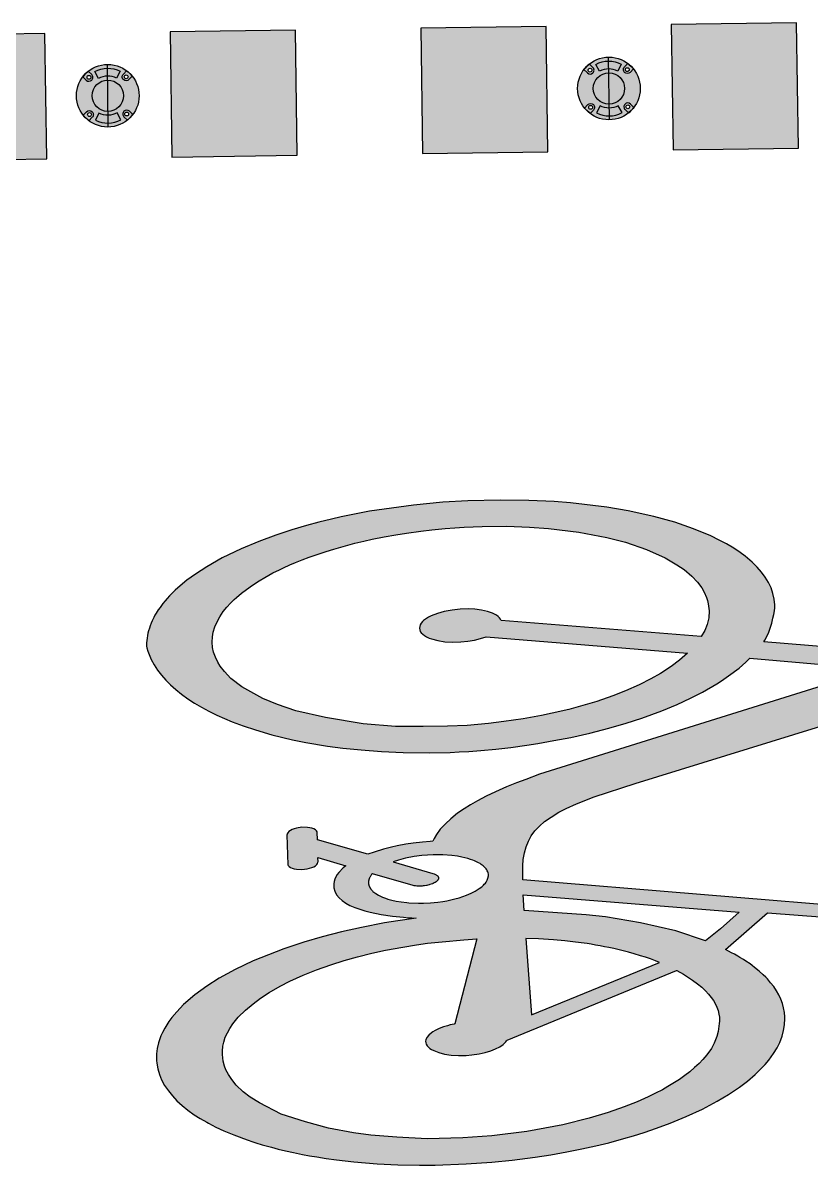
# Model space of a CAD drawing. Header units: metres. Extents: x 668617 to 675126, y 2286318 to 2293677.
# Drawn here: x 669421.438 to 669423.954, y 2287210.353 to 2287214 of the extents above; entities that cross this region are included whole.
import ezdxf

# ---------------------------------------------------------------- set-up
doc = ezdxf.new("R2010")
doc.units = ezdxf.units.M
doc.header["$MEASUREMENT"] = 0
for name, color, linetype in [('DMTG-B-CuadrosVerdes', 94, 'Continuous'), ('DMTG-M-VIALETON', 92, 'Continuous'), ('DMTG-SH-SOLO BUS BICI', 252, 'Continuous')]:
    doc.layers.add(name, color=color, linetype=linetype)

# ---------------------------------------------------------------- blocks, each defined once
blk = doc.blocks.new('*U135')
h = blk.add_hatch(color=256)
h.dxf.hatch_style = 1
h.paths.add_polyline_path([(0.011, 4.4169), (0.411, 4.4169), (0.411, 4.8169), (0.011, 4.8169)])
h = blk.add_hatch(color=256)
h.dxf.hatch_style = 1
h.paths.add_polyline_path([(0.811, 4.4169), (1.211, 4.4169), (1.211, 4.8169), (0.811, 4.8169)])
h = blk.add_hatch(color=256)
h.dxf.hatch_style = 1
h.paths.add_polyline_path([(0.811, 4.4169), (1.211, 4.4169), (1.211, 4.8169), (0.811, 4.8169)])
h = blk.add_hatch(color=256)
h.dxf.hatch_style = 1
h.paths.add_polyline_path([(1.611, 4.4169), (2.011, 4.4169), (2.011, 4.8169), (1.611, 4.8169)])
h = blk.add_hatch(color=256)
h.dxf.hatch_style = 1
h.paths.add_polyline_path([(1.611, 4.4169), (2.011, 4.4169), (2.011, 4.8169), (1.611, 4.8169)])
h = blk.add_hatch(color=256)
h.dxf.hatch_style = 1
h.paths.add_polyline_path([(2.411, 4.4169), (2.811, 4.4169), (2.811, 4.8169), (2.411, 4.8169)])
h = blk.add_hatch(color=256)
h.dxf.hatch_style = 1
h.paths.add_polyline_path([(2.411, 4.4169), (2.811, 4.4169), (2.811, 4.8169), (2.411, 4.8169)])
for points in [[(0.011, 4.4169), (0.411, 4.4169), (0.411, 4.8169), (0.011, 4.8169)], [(0.811, 4.4169), (1.211, 4.4169), (1.211, 4.8169), (0.811, 4.8169)], [(0.811, 4.4169), (1.211, 4.4169), (1.211, 4.8169), (0.811, 4.8169)], [(1.611, 4.4169), (2.011, 4.4169), (2.011, 4.8169), (1.611, 4.8169)], [(1.611, 4.4169), (2.011, 4.4169), (2.011, 4.8169), (1.611, 4.8169)], [(2.411, 4.4169), (2.811, 4.4169), (2.811, 4.8169), (2.411, 4.8169)], [(2.411, 4.4169), (2.811, 4.4169), (2.811, 4.8169), (2.411, 4.8169)]]:
    blk.add_lwpolyline(points, close=True)
blk = doc.blocks.new('*U227')
h = blk.add_hatch(color=252)
h.dxf.hatch_style = 1
h.paths.add_polyline_path([(1.0529, 5.4769), (1.0478, 5.5424), (1.0391, 5.6153), (1.0322, 5.6654), (1.0239, 5.7174), (1.0151, 5.7652), (1.0058, 5.8101), (0.9968, 5.851), (0.9844, 5.8993), (0.9757, 5.9306), (0.9656, 5.9646), (0.953, 6.0043), (0.9372, 6.0483), (0.9171, 6.0992), (0.894, 6.1518), (0.8696, 6.1995), (0.8488, 6.2353), (0.8261, 6.271), (0.8069, 6.2966), (0.786, 6.3219), (0.7709, 6.3383), (0.7545, 6.3541), (0.7409, 6.3657), (0.7205, 6.3815), (0.7019, 6.3932), (0.6849, 6.4021), (0.6656, 6.4098), (0.6477, 6.4149), (0.6292, 6.4182), (0.6088, 6.4196), (0.604, 6.4196), (0.5897, 6.4185), (0.5748, 6.4159), (0.5613, 6.4124), (0.5473, 6.4075), (0.5333, 6.4013), (0.5203, 6.3941), (0.5067, 6.3853), (0.4939, 6.3756), (0.482, 6.3656), (0.4765, 6.3603), (0.4683, 6.3526), (0.4566, 6.3398), (0.4442, 6.3251), (0.4386, 6.3179), (0.4332, 6.311), (0.4239, 6.2975), (0.4191, 6.2902), (0.412, 6.2792), (0.408, 6.2726), (0.4015, 6.2617), (0.3965, 6.2528), (0.3911, 6.2429), (0.386, 6.2333), (0.271, 6.3696), (0.3026, 6.7193), (0.3671, 6.7132), (0.396, 6.7394), (0.411, 6.7551), (0.4036, 6.8123), (0.3946, 6.8443), (0.389, 6.8577), (0.3847, 6.8656), (0.3792, 6.8735), (0.3739, 6.8789), (0.3693, 6.8822), (0.3645, 6.8844), (0.3601, 6.8853), (0.3521, 6.8849), (0.3467, 6.8829), (0.3395, 6.8784), (0.3134, 6.8696), (0.292, 6.8659), (0.2755, 6.867), (0.245, 6.8719), (0.1897, 6.8862), (0.1864, 6.8854), (0.1792, 6.882), (0.1728, 6.8765), (0.1672, 6.8695), (0.1628, 6.8618), (0.1586, 6.8524), (0.1553, 6.8422), (0.1504, 6.8211), (0.1478, 6.8), (0.146, 6.7545), (0.2015, 6.7306), (0.2642, 6.7231), (0.154, 5.5901), (0.1307, 5.5898), (0.1091, 5.5904), (0.0887, 5.5924), (0.0677, 5.5964), (0.0484, 5.6019), (0.0308, 5.6093), (0.014, 5.6189), (-0.0021, 5.631), (-0.0171, 5.6454), (-0.0312, 5.6623), (-0.0456, 5.6829), (-0.0604, 5.7085), (-0.0722, 5.7321), (-0.0864, 5.7645), (-0.1078, 5.8212), (-0.1486, 5.9536), (-0.471, 7.0579), (-0.4313, 7.4666), (-0.3462, 7.4674), (-0.3428, 7.471), (-0.3397, 7.4762), (-0.3367, 7.4818), (-0.3339, 7.488), (-0.3313, 7.4943), (-0.33, 7.4985), (-0.3282, 7.5046), (-0.3259, 7.5161), (-0.3247, 7.5328), (-0.3253, 7.5434), (-0.3269, 7.554), (-0.3284, 7.5607), (-0.3317, 7.5709), (-0.3349, 7.579), (-0.3378, 7.5848), (-0.3405, 7.5894), (-0.3443, 7.5955), (-0.3473, 7.5988), (-0.4259, 7.5981), (-0.4341, 7.5972), (-0.4431, 7.5955), (-0.4526, 7.592), (-0.4614, 7.5868), (-0.4694, 7.5791), (-0.4756, 7.5686), (-0.4777, 7.5622), (-0.5945, 6.3712), (-0.5996, 6.3745), (-0.6116, 6.381), (-0.625, 6.3869), (-0.6539, 6.397), (-0.669, 6.4011), (-0.6813, 6.4041), (-0.6928, 6.4064), (-0.7025, 6.4078), (-0.7051, 6.408), (-0.7118, 6.4078), (-0.7301, 6.4061), (-0.7483, 6.4022), (-0.7662, 6.3963), (-0.7834, 6.3884), (-0.8005, 6.3785), (-0.8172, 6.3665), (-0.8329, 6.3532), (-0.8492, 6.3374), (-0.8682, 6.3153), (-0.8804, 6.2999), (-0.8947, 6.2793), (-0.9088, 6.2567), (-0.9215, 6.2333), (-0.9355, 6.2067), (-0.9589, 6.1522), (-0.9803, 6.092), (-1.0001, 6.0253), (-1.0192, 5.9438), (-1.0322, 5.8761), (-1.0473, 5.7608), (-1.0524, 5.7083), (-1.0574, 5.6272), (-1.0598, 5.5361), (-1.0584, 5.4324), (-1.0554, 5.3527), (-1.048, 5.2587), (-1.0304, 5.1181), (-1.0143, 5.0282), (-1.0072, 4.9971), (-0.9977, 4.9564), (-0.9883, 4.9165), (-0.9745, 4.8692), (-0.9671, 4.8439), (-0.9588, 4.818), (-0.9394, 4.7634), (-0.917, 4.7071), (-0.8889, 4.6454), (-0.8615, 4.5961), (-0.838, 4.56), (-0.8195, 4.5324), (-0.7955, 4.5032), (-0.7877, 4.4947), (-0.7787, 4.4848), (-0.7699, 4.4763), (-0.7621, 4.4685), (-0.7543, 4.4618), (-0.7457, 4.4542), (-0.734, 4.4454), (-0.7257, 4.4393), (-0.7153, 4.4327), (-0.7089, 4.4286), (-0.7022, 4.425), (-0.6916, 4.4195), (-0.6838, 4.4162), (-0.675, 4.4125), (-0.6684, 4.41), (-0.6595, 4.4075), (-0.6519, 4.4051), (-0.6449, 4.4038), (-0.6367, 4.4021), (-0.6284, 4.4013), (-0.6213, 4.4006), (-0.6112, 4.4), (-0.6051, 4.4011), (-0.5949, 4.4041), (-0.5838, 4.4078), (-0.5675, 4.4146), (-0.551, 4.4233), (-0.5337, 4.4342), (-0.5174, 4.4463), (-0.5008, 4.4601), (-0.4859, 4.4748), (-0.4707, 4.4914), (-0.4556, 4.5095), (-0.4408, 4.5294), (-0.4264, 4.5509), (-0.4129, 4.5731), (-0.4002, 4.5956), (-0.3872, 4.6209), (-0.365, 4.6702), (-0.3516, 4.7046), (-0.3379, 4.7441), (-0.3214, 4.7961), (-0.305, 4.861), (-0.2958, 4.9037), (-0.2828, 4.9729), (-0.2752, 5.0222), (-0.2689, 5.08), (-0.2626, 5.1448), (-0.2592, 5.2139), (-0.2567, 5.297), (-0.2569, 5.3641), (-0.2579, 5.3932), (-0.259, 5.4236), (-0.2613, 5.4622), (-0.2653, 5.5101), (-0.2697, 5.5576), (-0.2765, 5.6095), (-0.2808, 5.6446), (-0.2892, 5.6952), (-0.2989, 5.7503), (-0.3114, 5.8113), (-0.3263, 5.8719), (-0.3415, 5.9272), (-0.3571, 5.9774), (-0.3796, 6.0419), (-0.3988, 6.0908), (-0.4179, 6.1341), (-0.437, 6.1727), (-0.4626, 6.2183), (-0.4719, 6.2336), (-0.4871, 6.2565), (-0.5116, 6.2903), (-0.5303, 6.312), (-0.5427, 6.3252), (-0.5013, 6.726), (-0.1825, 5.6484), (-0.167, 5.604), (-0.156, 5.5746), (-0.1437, 5.5426), (-0.1284, 5.5065), (-0.1149, 5.4769), (-0.1005, 5.4485), (-0.0883, 5.4266), (-0.0757, 5.406), (-0.062, 5.3847), (-0.045, 5.3627), (-0.0293, 5.3455), (-0.0124, 5.3289), (0.0049, 5.316), (0.0176, 5.3086), (0.0259, 5.3044), (0.0263, 5.2962), (0.028, 5.2719), (0.0316, 5.2415), (0.0342, 5.2177), (0.0391, 5.1901), (0.0427, 5.1718), (0.0486, 5.1464), (0.0576, 5.1162), (0.0644, 5.096), (0.0155, 4.9364), (-0.0088, 4.9362), (-0.0097, 4.936), (-0.0133, 4.9337), (-0.0165, 4.9301), (-0.0192, 4.9252), (-0.0215, 4.9193), (-0.0232, 4.9125), (-0.0245, 4.9048), (-0.025, 4.8872), (-0.0227, 4.8703), (-0.0207, 4.8629), (-0.0181, 4.856), (-0.0152, 4.8505), (-0.0119, 4.8453), (-0.0084, 4.842), (-0.0048, 4.8398), (-0.0028, 4.8394), (-0.0017, 4.8392), (0.0937, 4.8401), (0.0964, 4.8412), (0.0998, 4.8443), (0.1028, 4.8487), (0.1053, 4.8541), (0.1073, 4.8608), (0.1088, 4.868), (0.11, 4.8846), (0.1082, 4.9021), (0.1043, 4.9171), (0.1014, 4.9237), (0.0983, 4.929), (0.0949, 4.9329), (0.0912, 4.9357), (0.0874, 4.9368), (0.0864, 4.937), (0.0725, 4.9369), (0.1002, 5.0254), (0.1069, 5.0169), (0.1206, 5.003), (0.1279, 4.9975), (0.1347, 4.9933), (0.1417, 4.9901), (0.1496, 4.9877), (0.1573, 4.9863), (0.1608, 4.9862), (0.1632, 4.9861), (0.1694, 4.9865), (0.181, 4.9893), (0.1919, 4.9948), (0.2018, 5.0023), (0.2107, 5.012), (0.219, 5.0236), (0.2265, 5.0368), (0.2337, 5.0521), (0.2451, 5.0843), (0.2497, 5.1012), (0.2574, 5.1359), (0.2633, 5.1725), (0.2671, 5.2068), (0.2687, 5.223), (0.2696, 5.2333), (0.2705, 5.2473), (0.278, 5.1886), (0.2843, 5.146), (0.2977, 5.073), (0.3107, 5.0081), (0.3253, 4.9468), (0.3419, 4.8876), (0.3623, 4.8238), (0.399, 4.7256), (0.4255, 4.6677), (0.4528, 4.6159), (0.4775, 4.5762), (0.505, 4.5371), (0.5353, 4.5003), (0.5575, 4.4793), (0.5761, 4.4629), (0.5887, 4.4529), (0.6038, 4.4428), (0.609, 4.4396), (0.6227, 4.4321), (0.6342, 4.4269), (0.6404, 4.4241), (0.6559, 4.4188), (0.6736, 4.4143), (0.6908, 4.412), (0.6994, 4.4114), (0.707, 4.4114), (0.7127, 4.4116), (0.721, 4.4123), (0.7394, 4.4153), (0.7572, 4.4204), (0.7743, 4.4272), (0.7921, 4.4364), (0.8101, 4.4482), (0.826, 4.4608), (0.8415, 4.4751), (0.8568, 4.4911), (0.8723, 4.5097), (0.887, 4.5296), (0.899, 4.5478), (0.9149, 4.5743), (0.9274, 4.5979), (0.9401, 4.6236), (0.9535, 4.6545), (0.9603, 4.6717), (0.9657, 4.6855), (0.971, 4.7003), (0.9753, 4.712), (0.9794, 4.7243), (0.9861, 4.745), (0.9946, 4.774), (1.0007, 4.7958), (1.0067, 4.8189), (1.0127, 4.8447), (1.0189, 4.873), (1.0236, 4.8958), (1.028, 4.9187), (1.0329, 4.9482), (1.0381, 4.9816), (1.0453, 5.0365), (1.0524, 5.1112), (1.0569, 5.1766), (1.0589, 5.2463), (1.0599, 5.2965), (1.0575, 5.3952)])
h.paths.add_polyline_path([(0.6103, 5.3651), (0.6131, 5.3512), (0.6155, 5.342), (0.619, 5.3293), (0.624, 5.3153), (0.6299, 5.3026), (0.6341, 5.2956), (0.6373, 5.2903), (0.6444, 5.2819), (0.6522, 5.2757), (0.6599, 5.2725), (0.6641, 5.2717), (0.669, 5.2722), (0.6737, 5.2737), (0.6783, 5.2765), (0.6827, 5.2802), (0.6868, 5.2849), (0.6908, 5.2905), (0.6944, 5.2973), (0.7009, 5.313), (0.7058, 5.3314), (0.7093, 5.3528), (0.7111, 5.3755), (0.711, 5.4004), (0.7099, 5.4186), (0.7068, 5.4419), (0.7029, 5.461), (0.6978, 5.479), (0.692, 5.4945), (0.6853, 5.5079), (0.6781, 5.5188), (0.6701, 5.5272), (0.6647, 5.5312), (0.4503, 6.0766), (0.4625, 6.0976), (0.4817, 6.1266), (0.4936, 6.1418), (0.5054, 6.1558), (0.5169, 6.1674), (0.5275, 6.177), (0.5383, 6.1856), (0.5482, 6.1922), (0.5595, 6.1982), (0.5697, 6.2028), (0.5803, 6.2064), (0.5914, 6.2091), (0.602, 6.2106), (0.6139, 6.2107), (0.6218, 6.21), (0.639, 6.2073), (0.6476, 6.2054), (0.6635, 6.201), (0.6842, 6.1923), (0.7011, 6.1835), (0.7215, 6.1685), (0.7355, 6.1561), (0.7482, 6.1439), (0.7614, 6.129), (0.7743, 6.1138), (0.7859, 6.0977), (0.7984, 6.0801), (0.8111, 6.0591), (0.8206, 6.0429), (0.8305, 6.0249), (0.8411, 6.0032), (0.8525, 5.9789), (0.8678, 5.9444), (0.8835, 5.9018), (0.9003, 5.8513), (0.9175, 5.7901), (0.9372, 5.7055), (0.9565, 5.5901), (0.969, 5.4786), (0.9741, 5.3858), (0.9752, 5.2717), (0.9691, 5.1749), (0.961, 5.0924), (0.9526, 5.0371), (0.9371, 4.9575), (0.915, 4.884), (0.8895, 4.8071), (0.8524, 4.7381), (0.8338, 4.709), (0.8168, 4.6871), (0.7951, 4.665), (0.777, 4.6507), (0.7602, 4.6403), (0.7457, 4.6328), (0.7332, 4.6284), (0.7179, 4.6241), (0.6961, 4.6223), (0.6853, 4.6224), (0.6697, 4.6245), (0.6566, 4.6271), (0.6416, 4.6324), (0.6137, 4.647), (0.5988, 4.6572), (0.5781, 4.6746), (0.5554, 4.6982), (0.5356, 4.7227), (0.5181, 4.7468), (0.5002, 4.7747), (0.4808, 4.8103), (0.4655, 4.8409), (0.4472, 4.8838), (0.4308, 4.9268), (0.4157, 4.9724), (0.4026, 5.0158), (0.3912, 5.0585), (0.3805, 5.1045), (0.3718, 5.1478), (0.3623, 5.2035), (0.3555, 5.2469), (0.3512, 5.2826), (0.3472, 5.3294), (0.3416, 5.3985), (0.3395, 5.4398)], flags=16)
h.paths.add_polyline_path([(0.3404, 5.5969), (0.3424, 5.6367), (0.3465, 5.6844), (0.3504, 5.7208), (0.3536, 5.7464), (0.3575, 5.773), (0.3604, 5.792), (0.3626, 5.805), (0.3652, 5.8182), (0.3682, 5.8337), (0.3709, 5.8471), (0.3741, 5.8614), (0.3775, 5.8768), (0.3809, 5.8899), (0.3852, 5.9065), (0.3895, 5.9233), (0.3953, 5.9421), (0.4017, 5.9619), (0.4067, 5.9778), (0.4123, 5.9931), (0.4189, 6.0095), (0.4243, 6.0224), (0.5853, 5.6104)], flags=16)
h.paths.add_polyline_path([(0.2519, 5.5924), (0.2013, 5.5901), (0.2676, 6.2783), (0.3198, 6.2185), (0.3576, 6.17), (0.3234, 6.0761), (0.2961, 5.9632), (0.2753, 5.8518), (0.2683, 5.79)], flags=16)
h.paths.add_polyline_path([(0.2037, 5.3977), (0.2074, 5.3856), (0.2111, 5.3714), (0.2165, 5.3458), (0.2185, 5.3336), (0.2204, 5.3179), (0.2223, 5.294), (0.223, 5.2715), (0.2231, 5.2562), (0.2213, 5.2244), (0.2206, 5.2186), (0.2182, 5.2005), (0.2152, 5.1846), (0.2119, 5.1705), (0.2082, 5.1579), (0.2056, 5.1506), (0.2019, 5.1412), (0.199, 5.135), (0.1956, 5.1284), (0.1896, 5.1188), (0.1837, 5.1114), (0.1776, 5.1057), (0.1744, 5.1034), (0.1716, 5.1015), (0.165, 5.0986), (0.1586, 5.0972), (0.1509, 5.0972), (0.1436, 5.099), (0.1369, 5.1023), (0.1311, 5.1062), (0.1265, 5.1103), (0.1665, 5.2394), (0.1673, 5.2431), (0.1679, 5.2472), (0.1682, 5.2515), (0.1684, 5.2553), (0.1685, 5.2623), (0.1683, 5.2684), (0.1681, 5.2714), (0.1676, 5.276), (0.1667, 5.2815), (0.1658, 5.2866), (0.1649, 5.2902), (0.1642, 5.293), (0.1631, 5.2968), (0.1617, 5.3008), (0.1606, 5.3033), (0.1589, 5.3072), (0.1573, 5.31), (0.1553, 5.3131), (0.1532, 5.3156), (0.1517, 5.3172), (0.1502, 5.3184), (0.1494, 5.3189), (0.1486, 5.3194), (0.1479, 5.3198), (0.1474, 5.32), (0.1468, 5.3202), (0.1461, 5.3205), (0.1457, 5.3206), (0.1452, 5.3207), (0.1446, 5.3208), (0.1439, 5.3209), (0.1432, 5.3209), (0.1423, 5.3208), (0.1417, 5.3207), (0.1408, 5.3204), (0.1398, 5.3201), (0.1388, 5.3196), (0.1379, 5.3189), (0.137, 5.3183), (0.1362, 5.3174), (0.1351, 5.3162), (0.1341, 5.315), (0.1333, 5.3136), (0.1322, 5.3116), (0.1313, 5.3097), (0.1304, 5.3075), (0.129, 5.3032), (0.0897, 5.177), (0.0845, 5.1938), (0.079, 5.2162), (0.0741, 5.2444), (0.0713, 5.2682), (0.07, 5.2863), (0.0692, 5.3044), (0.07, 5.3362), (0.0725, 5.3647), (0.0751, 5.3828), (0.0778, 5.3965), (0.0828, 5.4151), (0.0856, 5.4238), (0.0886, 5.4313), (0.0905, 5.4363), (0.094, 5.4437), (0.0982, 5.4517), (0.1025, 5.458), (0.109, 5.4665), (0.1153, 5.472), (0.1214, 5.4761), (0.1282, 5.479), (0.1364, 5.4805), (0.1446, 5.4794), (0.1516, 5.4768), (0.1579, 5.4733), (0.1639, 5.4684), (0.1687, 5.4638), (0.1735, 5.4584), (0.1795, 5.4504), (0.1874, 5.4372), (0.1936, 5.4245), (0.1997, 5.4091)], flags=16)
h.paths.add_polyline_path([(-0.342, 5.4195), (-0.3403, 5.3572), (-0.3403, 5.2793), (-0.3427, 5.1904), (-0.3518, 5.0877), (-0.3743, 4.9675), (-0.3969, 4.8736), (-0.4185, 4.8153), (-0.4385, 4.7684), (-0.4764, 4.7024), (-0.5039, 4.6679), (-0.5259, 4.6473), (-0.5432, 4.6346), (-0.5562, 4.6266), (-0.5723, 4.6193), (-0.5879, 4.614), (-0.6029, 4.6111), (-0.6201, 4.61), (-0.6368, 4.6114), (-0.6517, 4.6139), (-0.6692, 4.6195), (-0.6845, 4.6263), (-0.7003, 4.6351), (-0.7172, 4.6465), (-0.7318, 4.6586), (-0.744, 4.6698), (-0.755, 4.6818), (-0.7619, 4.6895), (-0.7757, 4.7062), (-0.7871, 4.7217), (-0.8008, 4.7418), (-0.8139, 4.7628), (-0.8243, 4.7809), (-0.8311, 4.7936), (-0.8382, 4.8071), (-0.8482, 4.8284), (-0.8541, 4.8412), (-0.8631, 4.8613), (-0.8705, 4.8802), (-0.8789, 4.9012), (-0.8871, 4.9241), (-0.8955, 4.9495), (-0.9046, 4.9787), (-0.9116, 5.0026), (-0.9218, 5.0406), (-0.9289, 5.0699), (-0.9354, 5.0993), (-0.9408, 5.1256), (-0.9479, 5.1636), (-0.9541, 5.2015), (-0.9591, 5.236), (-0.9645, 5.2812), (-0.968, 5.3165), (-0.9715, 5.3594), (-0.9733, 5.39), (-0.9747, 5.4195), (-0.9764, 5.4774), (-0.9758, 5.5555), (-0.9723, 5.628), (-0.9667, 5.6895), (-0.9538, 5.7851), (-0.9354, 5.8743), (-0.9191, 5.9345), (-0.8952, 6.0004), (-0.8674, 6.0603), (-0.8443, 6.0972), (-0.8288, 6.1197), (-0.8074, 6.1439), (-0.7882, 6.1615), (-0.7699, 6.1751), (-0.7554, 6.183), (-0.7392, 6.1895), (-0.729, 6.1931), (-0.7184, 6.1953), (-0.6959, 6.1982), (-0.674, 6.1961), (-0.652, 6.1905), (-0.6331, 6.1828), (-0.6141, 6.1714), (-0.6749, 5.5338), (-0.6797, 5.5314), (-0.684, 5.5282), (-0.6879, 5.5241), (-0.6921, 5.5188), (-0.6993, 5.5059), (-0.7048, 5.4901), (-0.7095, 5.4714), (-0.7126, 5.4499), (-0.7141, 5.4281), (-0.7135, 5.4028), (-0.7112, 5.377), (-0.7067, 5.3522), (-0.7013, 5.3305), (-0.6936, 5.3104), (-0.6895, 5.302), (-0.6853, 5.2949), (-0.6811, 5.2888), (-0.6789, 5.286), (-0.6757, 5.2825), (-0.6709, 5.2782), (-0.6655, 5.2749), (-0.6603, 5.273), (-0.6549, 5.2723), (-0.6495, 5.2729), (-0.6446, 5.2747), (-0.6398, 5.2779), (-0.6352, 5.2823), (-0.6307, 5.288), (-0.6267, 5.2947), (-0.623, 5.3023), (-0.6198, 5.3106), (-0.6143, 5.3303), (-0.6105, 5.3527), (-0.6087, 5.3774), (-0.6089, 5.4036), (-0.6108, 5.4263), (-0.6139, 5.4471), (-0.6184, 5.4666), (-0.6239, 5.4844), (-0.5614, 6.1266), (-0.5397, 6.1009), (-0.5197, 6.0733), (-0.4987, 6.0398), (-0.4817, 6.0084), (-0.4637, 5.9703), (-0.4445, 5.9265), (-0.4294, 5.8856), (-0.4125, 5.8351), (-0.4002, 5.7901), (-0.3883, 5.7445), (-0.3768, 5.6919), (-0.3701, 5.658), (-0.3603, 5.5983), (-0.3527, 5.5373), (-0.3474, 5.4877)], flags=16)
for points in [[(0.154, 5.5901), (0.1307, 5.5898), (0.1091, 5.5904), (0.0887, 5.5924), (0.0677, 5.5964), (0.0484, 5.6019), (0.0308, 5.6093), (0.014, 5.6189), (-0.0021, 5.631), (-0.0171, 5.6454), (-0.0312, 5.6623), (-0.0456, 5.6829), (-0.0604, 5.7085), (-0.0722, 5.7321), (-0.0864, 5.7645), (-0.1078, 5.8212), (-0.1486, 5.9536), (-0.471, 7.0579)], [(-0.4777, 7.5622), (-0.5945, 6.3712), (-0.5996, 6.3745), (-0.6116, 6.381), (-0.625, 6.3869), (-0.6539, 6.397), (-0.669, 6.4011), (-0.6813, 6.4041), (-0.6928, 6.4064), (-0.7025, 6.4078), (-0.7051, 6.408), (-0.7118, 6.4078), (-0.7301, 6.4061), (-0.7483, 6.4022), (-0.7662, 6.3963), (-0.7834, 6.3884), (-0.8005, 6.3785), (-0.8172, 6.3665), (-0.8329, 6.3532), (-0.8492, 6.3374), (-0.8682, 6.3153), (-0.8804, 6.2999), (-0.8947, 6.2793), (-0.9088, 6.2567), (-0.9215, 6.2333), (-0.9355, 6.2067), (-0.9589, 6.1522), (-0.9803, 6.092), (-1.0001, 6.0253), (-1.0192, 5.9438), (-1.0322, 5.8761), (-1.0473, 5.7608), (-1.0524, 5.7083), (-1.0574, 5.6272), (-1.0598, 5.5361), (-1.0584, 5.4324), (-1.0554, 5.3527), (-1.048, 5.2587), (-1.0304, 5.1181), (-1.0143, 5.0282), (-1.0072, 4.9971), (-0.9977, 4.9564), (-0.9883, 4.9165), (-0.9745, 4.8692), (-0.9671, 4.8439), (-0.9588, 4.818), (-0.9394, 4.7634), (-0.917, 4.7071), (-0.8889, 4.6454), (-0.8615, 4.5961), (-0.838, 4.56), (-0.8195, 4.5324), (-0.7955, 4.5032), (-0.7877, 4.4947), (-0.7787, 4.4848), (-0.7699, 4.4763), (-0.7621, 4.4685), (-0.7543, 4.4618), (-0.7457, 4.4542), (-0.734, 4.4454), (-0.7257, 4.4393), (-0.7153, 4.4327), (-0.7089, 4.4286), (-0.7022, 4.425), (-0.6916, 4.4195), (-0.6838, 4.4162), (-0.675, 4.4125), (-0.6684, 4.41), (-0.6595, 4.4075), (-0.6519, 4.4051), (-0.6449, 4.4038), (-0.6367, 4.4021), (-0.6284, 4.4013), (-0.6213, 4.4006), (-0.6112, 4.4), (-0.6051, 4.4011), (-0.5949, 4.4041), (-0.5838, 4.4078), (-0.5675, 4.4146), (-0.551, 4.4233), (-0.5337, 4.4342), (-0.5174, 4.4463), (-0.5008, 4.4601), (-0.4859, 4.4748), (-0.4707, 4.4914), (-0.4556, 4.5095), (-0.4408, 4.5294), (-0.4264, 4.5509), (-0.4129, 4.5731), (-0.4002, 4.5956), (-0.3872, 4.6209), (-0.365, 4.6702), (-0.3516, 4.7046), (-0.3379, 4.7441), (-0.3214, 4.7961), (-0.305, 4.861), (-0.2958, 4.9037), (-0.2828, 4.9729), (-0.2752, 5.0222), (-0.2689, 5.08), (-0.2626, 5.1448), (-0.2592, 5.2139), (-0.2567, 5.297), (-0.2569, 5.3641), (-0.2579, 5.3932), (-0.259, 5.4236), (-0.2613, 5.4622), (-0.2653, 5.5101), (-0.2697, 5.5576), (-0.2765, 5.6095), (-0.2808, 5.6446), (-0.2892, 5.6952), (-0.2989, 5.7503), (-0.3114, 5.8113), (-0.3263, 5.8719), (-0.3415, 5.9272), (-0.3571, 5.9774), (-0.3796, 6.0419), (-0.3988, 6.0908), (-0.4179, 6.1341), (-0.437, 6.1727), (-0.4626, 6.2183), (-0.4719, 6.2336), (-0.4871, 6.2565), (-0.5116, 6.2903), (-0.5303, 6.312), (-0.5427, 6.3252), (-0.5013, 6.726), (-0.1825, 5.6484), (-0.167, 5.604), (-0.156, 5.5746), (-0.1437, 5.5426), (-0.1284, 5.5065), (-0.1149, 5.4769), (-0.1005, 5.4485), (-0.0883, 5.4266), (-0.0757, 5.406), (-0.062, 5.3847), (-0.045, 5.3627), (-0.0293, 5.3455), (-0.0124, 5.3289), (0.0049, 5.316), (0.0176, 5.3086), (0.0259, 5.3044), (0.0263, 5.2962), (0.028, 5.2719), (0.0316, 5.2415), (0.0342, 5.2177), (0.0391, 5.1901), (0.0427, 5.1718), (0.0486, 5.1464), (0.0576, 5.1162), (0.0644, 5.096), (0.0155, 4.9364), (-0.0088, 4.9362), (-0.0097, 4.936), (-0.0133, 4.9337), (-0.0165, 4.9301), (-0.0192, 4.9252), (-0.0215, 4.9193), (-0.0232, 4.9125), (-0.0245, 4.9048), (-0.025, 4.8872), (-0.0227, 4.8703), (-0.0207, 4.8629), (-0.0181, 4.856), (-0.0152, 4.8505), (-0.0119, 4.8453), (-0.0084, 4.842), (-0.0048, 4.8398), (-0.0028, 4.8394), (-0.0017, 4.8392), (0.0937, 4.8401), (0.0964, 4.8412), (0.0998, 4.8443), (0.1028, 4.8487), (0.1053, 4.8541), (0.1073, 4.8608), (0.1088, 4.868), (0.11, 4.8846), (0.1082, 4.9021), (0.1043, 4.9171), (0.1014, 4.9237), (0.0983, 4.929), (0.0949, 4.9329), (0.0912, 4.9357), (0.0874, 4.9368), (0.0864, 4.937), (0.0725, 4.9369), (0.1002, 5.0254), (0.1069, 5.0169), (0.1206, 5.003), (0.1279, 4.9975), (0.1347, 4.9933), (0.1417, 4.9901), (0.1496, 4.9877), (0.1573, 4.9863), (0.1608, 4.9862), (0.1632, 4.9861), (0.1694, 4.9865), (0.181, 4.9893), (0.1919, 4.9948), (0.2018, 5.0023), (0.2107, 5.012), (0.219, 5.0236), (0.2265, 5.0368), (0.2337, 5.0521), (0.2451, 5.0843), (0.2497, 5.1012), (0.2574, 5.1359), (0.2633, 5.1725), (0.2671, 5.2068), (0.2687, 5.223), (0.2696, 5.2333), (0.2705, 5.2473), (0.278, 5.1886), (0.2843, 5.146), (0.2977, 5.073), (0.3107, 5.0081), (0.3253, 4.9468), (0.3419, 4.8876), (0.3623, 4.8238), (0.399, 4.7256), (0.4255, 4.6677), (0.4528, 4.6159), (0.4775, 4.5762), (0.505, 4.5371), (0.5353, 4.5003), (0.5575, 4.4793), (0.5761, 4.4629), (0.5887, 4.4529), (0.6038, 4.4428), (0.609, 4.4396), (0.6227, 4.4321), (0.6342, 4.4269), (0.6404, 4.4241), (0.6559, 4.4188), (0.6736, 4.4143), (0.6908, 4.412), (0.6994, 4.4114), (0.707, 4.4114), (0.7127, 4.4116), (0.721, 4.4123), (0.7394, 4.4153), (0.7572, 4.4204), (0.7743, 4.4272), (0.7921, 4.4364), (0.8101, 4.4482), (0.826, 4.4608), (0.8415, 4.4751), (0.8568, 4.4911), (0.8723, 4.5097), (0.887, 4.5296), (0.899, 4.5478), (0.9117, 4.5688), (0.9149, 4.5742), (0.9274, 4.5979), (0.9401, 4.6236), (0.9535, 4.6545), (0.9603, 4.6717), (0.9657, 4.6855), (0.971, 4.7003), (0.9753, 4.712), (0.9794, 4.7243), (0.9861, 4.745), (0.9946, 4.774), (1.0007, 4.7958), (1.0067, 4.8189), (1.0127, 4.8447), (1.0189, 4.873), (1.0236, 4.8958), (1.028, 4.9187), (1.0329, 4.9482), (1.0381, 4.9816), (1.0453, 5.0365), (1.0524, 5.1112), (1.0569, 5.1766), (1.0589, 5.2463), (1.0599, 5.2965), (1.0575, 5.3952), (1.0529, 5.4769), (1.0478, 5.5424), (1.0391, 5.6153), (1.0322, 5.6654), (1.0239, 5.7174), (1.0151, 5.7652), (1.0058, 5.8101), (0.9968, 5.851), (0.9844, 5.8993), (0.9757, 5.9306), (0.9656, 5.9646), (0.953, 6.0043), (0.9372, 6.0483), (0.9171, 6.0992), (0.894, 6.1518), (0.8696, 6.1995), (0.8488, 6.2353), (0.8261, 6.271), (0.8069, 6.2966), (0.786, 6.3219), (0.7709, 6.3383), (0.7545, 6.3541), (0.7409, 6.3657), (0.7205, 6.3815), (0.7019, 6.3932), (0.6849, 6.4021), (0.6656, 6.4098), (0.6477, 6.4149), (0.6292, 6.4182), (0.6088, 6.4196), (0.604, 6.4196), (0.5897, 6.4185), (0.5748, 6.4159), (0.5613, 6.4124), (0.5473, 6.4075), (0.5333, 6.4013), (0.5203, 6.3941), (0.5067, 6.3853), (0.4939, 6.3756), (0.482, 6.3656), (0.4765, 6.3603), (0.4683, 6.3526), (0.4566, 6.3398), (0.4442, 6.3251), (0.4386, 6.3179), (0.4332, 6.311), (0.4239, 6.2975), (0.4191, 6.2902), (0.412, 6.2792), (0.408, 6.2726), (0.4015, 6.2617), (0.3965, 6.2528), (0.3911, 6.2429), (0.386, 6.2333), (0.271, 6.3696), (0.3026, 6.7193)], [(0.2642, 6.7231), (0.154, 5.5901)], [(0.2013, 5.5901), (0.2676, 6.2783), (0.3198, 6.2185), (0.3576, 6.17), (0.3234, 6.0761), (0.2961, 5.9632), (0.2753, 5.8518), (0.2683, 5.79), (0.2519, 5.5924), (0.2013, 5.5901)], [(0.3395, 5.4398), (0.6101, 5.3652), (0.6107, 5.3634), (0.6131, 5.3512), (0.6155, 5.342), (0.619, 5.3293), (0.624, 5.3153), (0.6299, 5.3026), (0.6341, 5.2956), (0.6373, 5.2903), (0.6444, 5.2819), (0.6522, 5.2757), (0.6599, 5.2725), (0.6641, 5.2717), (0.669, 5.2722), (0.6737, 5.2737), (0.6783, 5.2765), (0.6827, 5.2802), (0.6868, 5.2849), (0.6908, 5.2905), (0.6944, 5.2973), (0.7009, 5.313), (0.7058, 5.3314), (0.7093, 5.3528), (0.7111, 5.3755), (0.711, 5.4004), (0.7099, 5.4186), (0.7068, 5.4419), (0.7029, 5.461), (0.6978, 5.479), (0.692, 5.4945), (0.6853, 5.5079), (0.6781, 5.5188), (0.6701, 5.5272), (0.6662, 5.5301), (0.6643, 5.5322), (0.4506, 6.0757), (0.4506, 6.0771), (0.4625, 6.0976), (0.4817, 6.1266), (0.4936, 6.1418), (0.5054, 6.1558), (0.5169, 6.1674), (0.5275, 6.177), (0.5383, 6.1856), (0.5482, 6.1922), (0.5595, 6.1982), (0.5697, 6.2028), (0.5803, 6.2064), (0.5914, 6.2091), (0.602, 6.2106), (0.6139, 6.2107), (0.6218, 6.21), (0.639, 6.2073), (0.6476, 6.2054), (0.6635, 6.201), (0.6842, 6.1923), (0.7011, 6.1835), (0.7215, 6.1685), (0.7355, 6.1561), (0.7482, 6.1439), (0.7614, 6.129), (0.7743, 6.1138), (0.7859, 6.0977), (0.7984, 6.0801), (0.8111, 6.0591), (0.8206, 6.0429), (0.8305, 6.0249), (0.8411, 6.0032), (0.8525, 5.9789), (0.8678, 5.9444), (0.8835, 5.9018), (0.9003, 5.8513), (0.9175, 5.7901), (0.9372, 5.7055), (0.9565, 5.5901), (0.969, 5.4786), (0.9741, 5.3858), (0.9752, 5.2717), (0.9691, 5.1749), (0.961, 5.0924), (0.9526, 5.0371), (0.9371, 4.9575), (0.915, 4.884), (0.8895, 4.8071), (0.8524, 4.7381), (0.8338, 4.709), (0.8168, 4.6871), (0.7951, 4.665), (0.777, 4.6507), (0.7602, 4.6403), (0.7457, 4.6328), (0.7332, 4.6284), (0.7179, 4.6241), (0.6961, 4.6223), (0.6853, 4.6224), (0.6697, 4.6245), (0.6566, 4.6271), (0.6416, 4.6324), (0.6137, 4.647), (0.5988, 4.6572), (0.5781, 4.6746), (0.5554, 4.6982), (0.5356, 4.7227), (0.5181, 4.7468), (0.5002, 4.7747), (0.4808, 4.8103), (0.4655, 4.8409), (0.4472, 4.8838), (0.4308, 4.9268), (0.4157, 4.9724), (0.4026, 5.0158), (0.3912, 5.0585), (0.3805, 5.1045), (0.3718, 5.1478), (0.3623, 5.2035), (0.3555, 5.2469), (0.3512, 5.2826), (0.3472, 5.3294), (0.3416, 5.3985), (0.3395, 5.4398)], [(-0.6141, 6.1714), (-0.6749, 5.5338), (-0.6797, 5.5314), (-0.684, 5.5282), (-0.6879, 5.5241), (-0.6921, 5.5188), (-0.6993, 5.5059), (-0.7048, 5.4901), (-0.7095, 5.4714), (-0.7126, 5.4499), (-0.7141, 5.4281), (-0.7135, 5.4028), (-0.7112, 5.377), (-0.7067, 5.3522), (-0.7013, 5.3305), (-0.6936, 5.3104), (-0.6895, 5.302), (-0.6853, 5.2949), (-0.6811, 5.2888), (-0.6789, 5.286), (-0.6757, 5.2825), (-0.6709, 5.2782), (-0.6655, 5.2749), (-0.6603, 5.273), (-0.6549, 5.2723), (-0.6495, 5.2729), (-0.6446, 5.2747), (-0.6398, 5.2779), (-0.6352, 5.2823), (-0.6307, 5.288), (-0.6267, 5.2947), (-0.623, 5.3023), (-0.6198, 5.3106), (-0.6143, 5.3303), (-0.6105, 5.3527), (-0.6087, 5.3774), (-0.6089, 5.4036), (-0.6108, 5.4263), (-0.6139, 5.4471), (-0.6184, 5.4666), (-0.6239, 5.4844), (-0.5614, 6.1266), (-0.5397, 6.1009), (-0.5197, 6.0733), (-0.4987, 6.0398), (-0.4817, 6.0084), (-0.4637, 5.9703), (-0.4445, 5.9265), (-0.4294, 5.8856), (-0.4125, 5.8351), (-0.4002, 5.7901), (-0.3883, 5.7445), (-0.3768, 5.6919), (-0.3701, 5.658), (-0.3603, 5.5983), (-0.3527, 5.5373), (-0.3474, 5.4877), (-0.342, 5.4195), (-0.3403, 5.3572), (-0.3403, 5.2793), (-0.3427, 5.1904), (-0.3518, 5.0877), (-0.3743, 4.9675), (-0.3969, 4.8736), (-0.4185, 4.8153), (-0.4385, 4.7684), (-0.4764, 4.7024), (-0.5039, 4.6679), (-0.5259, 4.6473), (-0.5432, 4.6346), (-0.5562, 4.6266), (-0.5723, 4.6193), (-0.5879, 4.614), (-0.6029, 4.6111), (-0.6201, 4.61), (-0.6368, 4.6114), (-0.6517, 4.6139), (-0.6692, 4.6195), (-0.6845, 4.6263), (-0.7003, 4.6351), (-0.7172, 4.6465), (-0.7318, 4.6586), (-0.744, 4.6698), (-0.755, 4.6818), (-0.7619, 4.6895), (-0.7757, 4.7062), (-0.7871, 4.7217), (-0.8008, 4.7418), (-0.8139, 4.7628), (-0.8243, 4.7809), (-0.8311, 4.7936), (-0.8382, 4.8071), (-0.8482, 4.8284), (-0.8541, 4.8412), (-0.8631, 4.8613), (-0.8705, 4.8802), (-0.8789, 4.9012), (-0.8871, 4.9241), (-0.8955, 4.9495), (-0.9046, 4.9787), (-0.9116, 5.0026), (-0.9218, 5.0406), (-0.9289, 5.0699), (-0.9354, 5.0993), (-0.9408, 5.1256), (-0.9479, 5.1636), (-0.9541, 5.2015), (-0.9591, 5.236), (-0.9645, 5.2812), (-0.968, 5.3165), (-0.9715, 5.3594), (-0.9733, 5.39), (-0.9747, 5.4195), (-0.9764, 5.4774), (-0.9758, 5.5555), (-0.9723, 5.628), (-0.9667, 5.6895), (-0.9538, 5.7851), (-0.9354, 5.8743), (-0.9191, 5.9345), (-0.8952, 6.0004), (-0.8674, 6.0603), (-0.8443, 6.0972), (-0.8288, 6.1197), (-0.8074, 6.1439), (-0.7882, 6.1615), (-0.7699, 6.1751), (-0.7554, 6.183), (-0.7392, 6.1895), (-0.729, 6.1931), (-0.7184, 6.1953), (-0.6959, 6.1982), (-0.674, 6.1961), (-0.652, 6.1905), (-0.6331, 6.1828), (-0.6141, 6.1714)], [(0.3404, 5.5969), (0.5853, 5.6104), (0.4243, 6.0224), (0.4189, 6.0095), (0.4123, 5.9931), (0.4067, 5.9778), (0.4017, 5.9619), (0.3953, 5.9421), (0.3895, 5.9233), (0.3852, 5.9065), (0.3809, 5.8899), (0.3775, 5.8768), (0.3741, 5.8614), (0.3709, 5.8471), (0.3682, 5.8337), (0.3652, 5.8182), (0.3626, 5.805), (0.3604, 5.792), (0.3575, 5.773), (0.3536, 5.7464), (0.3504, 5.7208), (0.3465, 5.6844), (0.3424, 5.6367), (0.3404, 5.5969)], [(0.0897, 5.177), (0.129, 5.3032), (0.1304, 5.3075), (0.1313, 5.3097), (0.1322, 5.3116), (0.1333, 5.3136), (0.1341, 5.315), (0.1351, 5.3162), (0.1362, 5.3174), (0.137, 5.3183), (0.1379, 5.3189), (0.1388, 5.3196), (0.1398, 5.3201), (0.1408, 5.3204), (0.1417, 5.3207), (0.1423, 5.3208), (0.1432, 5.3209), (0.1439, 5.3209), (0.1446, 5.3208), (0.1452, 5.3207), (0.1457, 5.3206), (0.1461, 5.3205), (0.1468, 5.3202), (0.1474, 5.32), (0.1479, 5.3198), (0.1486, 5.3194), (0.1494, 5.3189), (0.1502, 5.3184), (0.1517, 5.3172), (0.1532, 5.3156), (0.1553, 5.3131), (0.1573, 5.31), (0.1589, 5.3072), (0.1606, 5.3033), (0.1617, 5.3008), (0.1631, 5.2968), (0.1642, 5.293), (0.1649, 5.2902), (0.1658, 5.2866), (0.1664, 5.2832), (0.1667, 5.2816), (0.1676, 5.276), (0.1681, 5.2714), (0.1683, 5.2684), (0.1685, 5.2623), (0.1684, 5.2553), (0.1682, 5.2515), (0.1679, 5.2472), (0.1673, 5.2431), (0.1665, 5.2394), (0.1265, 5.1103), (0.1296, 5.1075), (0.1329, 5.105), (0.1346, 5.1038), (0.1364, 5.1027), (0.1383, 5.1016), (0.14, 5.1008), (0.1409, 5.1003), (0.1422, 5.0997), (0.1435, 5.0992), (0.1448, 5.0988), (0.1466, 5.0983), (0.1481, 5.0979), (0.1493, 5.0977), (0.1508, 5.0975), (0.1525, 5.0973), (0.1537, 5.0972), (0.1553, 5.0972), (0.1565, 5.0973), (0.1571, 5.0973), (0.1579, 5.0973), (0.1587, 5.0974), (0.1597, 5.0975), (0.1604, 5.0977), (0.1611, 5.0978), (0.1622, 5.098), (0.1632, 5.0982), (0.164, 5.0985), (0.165, 5.0988), (0.1662, 5.0992), (0.167, 5.0995), (0.1675, 5.0997), (0.1679, 5.0999), (0.1684, 5.1001), (0.1691, 5.1004), (0.1697, 5.1007), (0.1704, 5.101), (0.1712, 5.1015), (0.1718, 5.1018), (0.1728, 5.1024), (0.1739, 5.1031), (0.1744, 5.1034), (0.1752, 5.104), (0.1759, 5.1045), (0.1767, 5.1051), (0.1776, 5.1058), (0.1796, 5.1076), (0.1814, 5.1092), (0.1831, 5.111), (0.1856, 5.1137), (0.1878, 5.1165), (0.1904, 5.1201), (0.1956, 5.1284), (0.199, 5.135), (0.2019, 5.1412), (0.2056, 5.1506), (0.2082, 5.1579), (0.2119, 5.1705), (0.2152, 5.1846), (0.2182, 5.2005), (0.2206, 5.2186), (0.2213, 5.2244), (0.2231, 5.2562), (0.223, 5.2715), (0.2223, 5.294), (0.2204, 5.3179), (0.2185, 5.3336), (0.2165, 5.3458), (0.2111, 5.3714), (0.2074, 5.3856), (0.2037, 5.3977), (0.1997, 5.4091), (0.1936, 5.4245), (0.1874, 5.4372), (0.1795, 5.4504), (0.1735, 5.4584), (0.1687, 5.4638), (0.1657, 5.4667), (0.1619, 5.4701), (0.1591, 5.4723), (0.1569, 5.4739), (0.1533, 5.4759), (0.15, 5.4774), (0.147, 5.4786), (0.1438, 5.4794), (0.1416, 5.4798), (0.1397, 5.4801), (0.1369, 5.4801), (0.1335, 5.48), (0.1296, 5.4793), (0.1263, 5.4782), (0.1233, 5.4769), (0.12, 5.4752), (0.1171, 5.4732), (0.1145, 5.4713), (0.1111, 5.4683), (0.1089, 5.466), (0.1069, 5.4638), (0.1025, 5.458), (0.0998, 5.454), (0.0968, 5.4491), (0.0944, 5.4446), (0.0925, 5.4406), (0.0905, 5.4363), (0.0886, 5.4313), (0.0856, 5.4238), (0.0828, 5.4151), (0.0778, 5.3965), (0.0751, 5.3828), (0.0725, 5.3647), (0.07, 5.3362), (0.0692, 5.3044), (0.07, 5.2863), (0.0713, 5.2682), (0.0741, 5.2444), (0.079, 5.2162), (0.0845, 5.1938), (0.0897, 5.177)]]:
    blk.add_lwpolyline(points)
blk = doc.blocks.new('*U89')
at = {"true_color": 0x58ba48}
h = blk.add_hatch(color=85, dxfattribs=at)
h.dxf.hatch_style = 1
h.paths.add_polyline_path([(13.3916, 11.001, 1), (13.4916, 11.001, 1)], flags=0)
h.paths.add_polyline_path([(13.3911, 11.0692), (13.3803, 11.08, 0.062746), (13.3626, 11.0623), (13.3734, 11.0515, 0.413879), (13.3911, 11.0515, 0.414549)], flags=17)
h.paths.add_polyline_path([(13.3884, 11.0604, -1), (13.3761, 11.0604, -1)], flags=16)
h.paths.add_polyline_path([(13.3916, 11.001, 1), (13.4916, 11.001, 1)], flags=16)
h.paths.add_polyline_path([(13.5029, 11.08), (13.4922, 11.0692, 0.413879), (13.4922, 11.0515, 0.414549), (13.5099, 11.0515), (13.5206, 11.0623, 0.062746)], flags=17)
h.paths.add_polyline_path([(13.5071, 11.0604, -1), (13.4949, 11.0604, -1)], flags=16)
h.paths.add_polyline_path([(13.5206, 10.9396), (13.5099, 10.9504, 0.413879), (13.4922, 10.9504, 0.414549), (13.4922, 10.9327), (13.5029, 10.922, 0.062746)], flags=17)
h.paths.add_polyline_path([(13.4949, 10.9416, -1), (13.5071, 10.9416, -1)], flags=16)
h.paths.add_polyline_path([(13.3911, 10.9504, 0.414549), (13.3734, 10.9504), (13.3626, 10.9396, 0.062746), (13.3803, 10.922), (13.3911, 10.9327, 0.413879)], flags=17)
h.paths.add_polyline_path([(13.3761, 10.9416, -1), (13.3884, 10.9416, -1)], flags=16)
h.paths.add_polyline_path([(13.5206, 11.0623), (13.5099, 11.0515, -0.414549), (13.4922, 11.0515, -0.413879), (13.4922, 11.0692), (13.5029, 11.08, 0.342564), (13.3803, 11.08), (13.3911, 11.0692, -0.414549), (13.3911, 11.0515, -0.413879), (13.3734, 11.0515), (13.3626, 11.0623, 0.166532), (13.3416, 11.001, 0.166532), (13.3626, 10.9396), (13.3734, 10.9504, -0.414549), (13.3911, 10.9504, -0.413879), (13.3911, 10.9327), (13.3803, 10.922, 0.342564), (13.5029, 10.922), (13.4922, 10.9327, -0.414549), (13.4922, 10.9504, -0.413879), (13.5099, 10.9504), (13.5206, 10.9396, 0.166532), (13.5416, 11.001, 0.166532)])
h.paths.add_polyline_path([(13.4916, 11.001, -1), (13.3916, 11.001, -1)], flags=0)
h.paths.add_polyline_path([(13.4706, 11.0563, 0.245947), (13.4126, 11.0563), (13.401, 11.0785, -0.245947), (13.4822, 11.0785)], flags=16)
h.paths.add_polyline_path([(13.4706, 10.9456), (13.4822, 10.9234, -0.245947), (13.401, 10.9234), (13.4126, 10.9456, 0.245947)], flags=16)
at = {"true_color": 0xc7c8ca}
h = blk.add_hatch(color=9, dxfattribs=at)
h.dxf.hatch_style = 1
h.paths.add_polyline_path([(13.4822, 11.0785, 0.245947), (13.401, 11.0785), (13.4126, 11.0563, -0.245947), (13.4706, 11.0563)])
h.paths.add_polyline_path([(13.4822, 10.9234), (13.4706, 10.9456, -0.245947), (13.4126, 10.9456), (13.401, 10.9234, 0.245947)])
at = {"true_color": 0x58ba48}
h = blk.add_hatch(color=85, dxfattribs=at)
h.dxf.hatch_style = 1
h.paths.add_polyline_path([(14.9916, 11.001, 1), (15.0916, 11.001, 1)], flags=0)
h.paths.add_polyline_path([(14.9911, 11.0692), (14.9803, 11.08, 0.062746), (14.9626, 11.0623), (14.9734, 11.0515, 0.413879), (14.9911, 11.0515, 0.414549)], flags=17)
h.paths.add_polyline_path([(14.9884, 11.0604, -1), (14.9761, 11.0604, -1)], flags=16)
h.paths.add_polyline_path([(14.9916, 11.001, 1), (15.0916, 11.001, 1)], flags=16)
h.paths.add_polyline_path([(15.1029, 11.08), (15.0922, 11.0692, 0.413879), (15.0922, 11.0515, 0.414549), (15.1099, 11.0515), (15.1206, 11.0623, 0.062746)], flags=17)
h.paths.add_polyline_path([(15.1071, 11.0604, -1), (15.0949, 11.0604, -1)], flags=16)
h.paths.add_polyline_path([(15.1206, 10.9396), (15.1099, 10.9504, 0.413879), (15.0922, 10.9504, 0.414549), (15.0922, 10.9327), (15.1029, 10.922, 0.062746)], flags=17)
h.paths.add_polyline_path([(15.0949, 10.9416, -1), (15.1071, 10.9416, -1)], flags=16)
h.paths.add_polyline_path([(14.9911, 10.9504, 0.414549), (14.9734, 10.9504), (14.9626, 10.9396, 0.062746), (14.9803, 10.922), (14.9911, 10.9327, 0.413879)], flags=17)
h.paths.add_polyline_path([(14.9761, 10.9416, -1), (14.9884, 10.9416, -1)], flags=16)
h.paths.add_polyline_path([(15.1206, 11.0623), (15.1099, 11.0515, -0.414549), (15.0922, 11.0515, -0.413879), (15.0922, 11.0692), (15.1029, 11.08, 0.342564), (14.9803, 11.08), (14.9911, 11.0692, -0.414549), (14.9911, 11.0515, -0.413879), (14.9734, 11.0515), (14.9626, 11.0623, 0.166532), (14.9416, 11.001, 0.166532), (14.9626, 10.9396), (14.9734, 10.9504, -0.414549), (14.9911, 10.9504, -0.413879), (14.9911, 10.9327), (14.9803, 10.922, 0.342564), (15.1029, 10.922), (15.0922, 10.9327, -0.414549), (15.0922, 10.9504, -0.413879), (15.1099, 10.9504), (15.1206, 10.9396, 0.166532), (15.1416, 11.001, 0.166532)])
h.paths.add_polyline_path([(15.0916, 11.001, -1), (14.9916, 11.001, -1)], flags=0)
h.paths.add_polyline_path([(15.0706, 11.0563, 0.245947), (15.0126, 11.0563), (15.001, 11.0785, -0.245947), (15.0822, 11.0785)], flags=16)
h.paths.add_polyline_path([(15.0706, 10.9456), (15.0822, 10.9234, -0.245947), (15.001, 10.9234), (15.0126, 10.9456, 0.245947)], flags=16)
at = {"true_color": 0xc7c8ca}
h = blk.add_hatch(color=9, dxfattribs=at)
h.dxf.hatch_style = 1
h.paths.add_polyline_path([(15.0822, 11.0785, 0.245947), (15.001, 11.0785), (15.0126, 11.0563, -0.245947), (15.0706, 11.0563)])
h.paths.add_polyline_path([(15.0822, 10.9234), (15.0706, 10.9456, -0.245947), (15.0126, 10.9456), (15.001, 10.9234, 0.245947)])
at = {"true_color": 0x58ba48}
h = blk.add_hatch(color=85, dxfattribs=at)
h.dxf.hatch_style = 1
h.paths.add_polyline_path([(13.3916, 11.001, 1), (13.4916, 11.001, 1)])
h = blk.add_hatch(color=85, dxfattribs=at)
h.dxf.hatch_style = 1
h.paths.add_polyline_path([(14.9916, 11.001, 1), (15.0916, 11.001, 1)])
at = {"color": 18, "true_color": 0x000000}
for points in [[(13.4822, 11.0785), (13.4706, 11.0563, 0.245947), (13.4126, 11.0563), (13.401, 11.0785, -0.245947)], [(15.0822, 11.0785), (15.0706, 11.0563, 0.245947), (15.0126, 11.0563), (15.001, 11.0785, -0.245947)], [(13.3911, 11.0692), (13.3803, 11.08, 0.062746), (13.3626, 11.0623), (13.3734, 11.0515, 0.413879), (13.3911, 11.0515, 0.414549)], [(13.4922, 11.0692), (13.5029, 11.08, -0.062746), (13.5206, 11.0623), (13.5099, 11.0515, -0.413879), (13.4922, 11.0515, -0.414549)], [(14.9911, 11.0692), (14.9803, 11.08, 0.062746), (14.9626, 11.0623), (14.9734, 11.0515, 0.413879), (14.9911, 11.0515, 0.414549)], [(15.0922, 11.0692), (15.1029, 11.08, -0.062746), (15.1206, 11.0623), (15.1099, 11.0515, -0.413879), (15.0922, 11.0515, -0.414549)], [(13.3911, 10.9327), (13.3803, 10.922, -0.062746), (13.3626, 10.9396), (13.3734, 10.9504, -0.413879), (13.3911, 10.9504, -0.414549)], [(13.4822, 10.9234), (13.4706, 10.9456, -0.245947), (13.4126, 10.9456), (13.401, 10.9234, 0.245947)], [(13.4922, 10.9327), (13.5029, 10.922, 0.062746), (13.5206, 10.9396), (13.5099, 10.9504, 0.413879), (13.4922, 10.9504, 0.414549)], [(14.9911, 10.9327), (14.9803, 10.922, -0.062746), (14.9626, 10.9396), (14.9734, 10.9504, -0.413879), (14.9911, 10.9504, -0.414549)], [(15.0822, 10.9234), (15.0706, 10.9456, -0.245947), (15.0126, 10.9456), (15.001, 10.9234, 0.245947)], [(15.0922, 10.9327), (15.1029, 10.922, 0.062746), (15.1206, 10.9396), (15.1099, 10.9504, 0.413879), (15.0922, 10.9504, 0.414549)]]:
    blk.add_lwpolyline(points, format="xyb", close=True, dxfattribs=at)
for points in [[(13.4416, 10.901), (13.4416, 11.101)], [(15.0416, 10.901), (15.0416, 11.101)]]:
    blk.add_lwpolyline(points)
for centre, radius in [((13.4416, 11.001), 0.1), ((15.0416, 11.001), 0.1), ((13.3822, 11.0604), 0.00613), ((13.4416, 11.001), 0.05), ((13.501, 11.0604), 0.00613), ((14.9822, 11.0604), 0.00613), ((15.0416, 11.001), 0.05), ((15.101, 11.0604), 0.00613), ((13.3822, 10.9416), 0.00613), ((13.501, 10.9416), 0.00613), ((14.9822, 10.9416), 0.00613), ((15.101, 10.9416), 0.00613)]:
    blk.add_circle(centre, radius, dxfattribs=at)

msp = doc.modelspace()

# ---------------------------------------------------------------- block references
at = {"layer": 'DMTG-B-CuadrosVerdes', "extrusion": (-3.57106e-06, -6.1232e-08, 1), "rotation": 0.8209575349539868}
msp.add_blockref('*U135', (669421.16592, 2287209.14331, -2.53065), dxfattribs=at)
at = {"layer": 'DMTG-M-VIALETON', "extrusion": (2.82695e-07, -2.03875e-08, 1), "rotation": 0.8251274010154513}
msp.add_blockref('*U89', (669408.42695, 2287202.57404, 0.14261), dxfattribs=at)
at = {"layer": 'DMTG-SH-SOLO BUS BICI', "rotation": 270.8794426803889}
msp.add_blockref('*U227', (669417.44212, 2287211.33197), dxfattribs=at)

doc.saveas('drawing.dxf')
